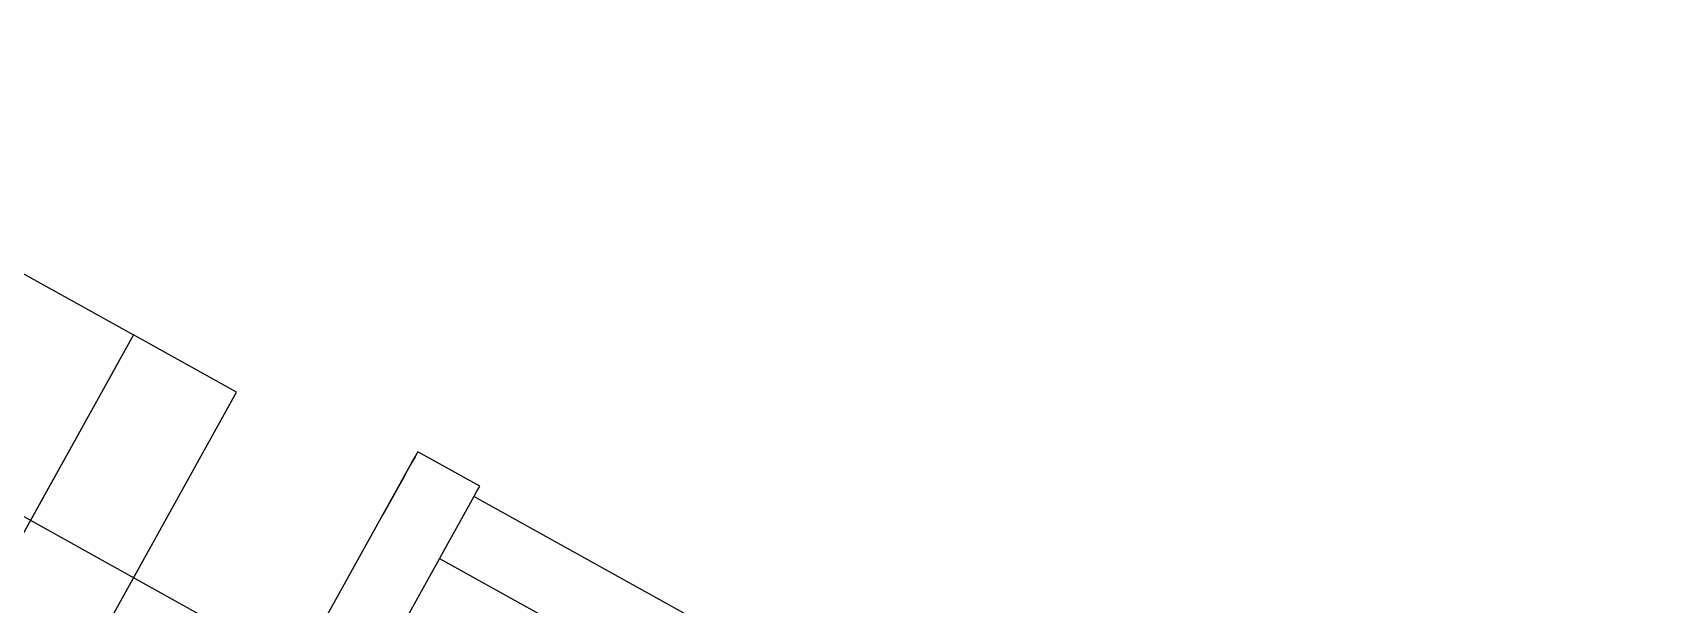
# Model space of a CAD drawing. Header units: metres. Extents: x 2.3 to 42.8, y 0.9 to 31.9.
# Drawn here: x 12.9128 to 13.183, y 10.1392 to 10.2347 of the extents above; entities that cross this region are included whole.
import ezdxf

# ---------------------------------------------------------------- set-up
doc = ezdxf.new("R2010")
doc.units = ezdxf.units.M
doc.layers.add('ARREDI', color=9, linetype='Continuous')
doc.layers.add('PARETI_STRUTTURE', color=7, linetype='Continuous')

msp = doc.modelspace()

# ---------------------------------------------------------------- linework, layer by layer
at = {"layer": 'ARREDI'}
for points in [[(12.97176, 10.1307), (12.96143, 10.13644), (12.97613, 10.16291), (12.97667, 10.16388), (12.97701, 10.16451), (12.97713, 10.16472)], [(12.97667, 10.16389), (12.97613, 10.16292), (12.97542, 10.16164), (12.9746, 10.16015), (12.97371, 10.15857), (12.97284, 10.15697), (12.97201, 10.15549), (12.9713, 10.15422)], [(12.97176, 10.1307), (12.98646, 10.15717), (12.987, 10.15816), (12.98735, 10.15877), (12.98746, 10.15898), (12.97712, 10.16471)], [(13.20615, 10.03527), (12.98649, 10.15724)], [(12.98076, 10.14691), (13.20042, 10.02494)]]:
    msp.add_lwpolyline(points, dxfattribs=at)
at = {"layer": 'PARETI_STRUTTURE'}
for points in [[(10.97116, 11.23115), (15.49585, 8.71885), (17.29395, 11.95726), (21.46023, 9.64395)], [(12.51844, 10.4026), (12.52267, 10.41023), (12.92966, 10.18424)], [(12.92965, 10.18425), (12.90896, 10.14697)]]:
    msp.add_lwpolyline(points, dxfattribs=at)
msp.add_lwpolyline([(12.94686, 10.17469), (12.92966, 10.18424), (12.88186, 10.09819), (12.89909, 10.08863)], close=True, dxfattribs=at)

doc.saveas('drawing.dxf')
